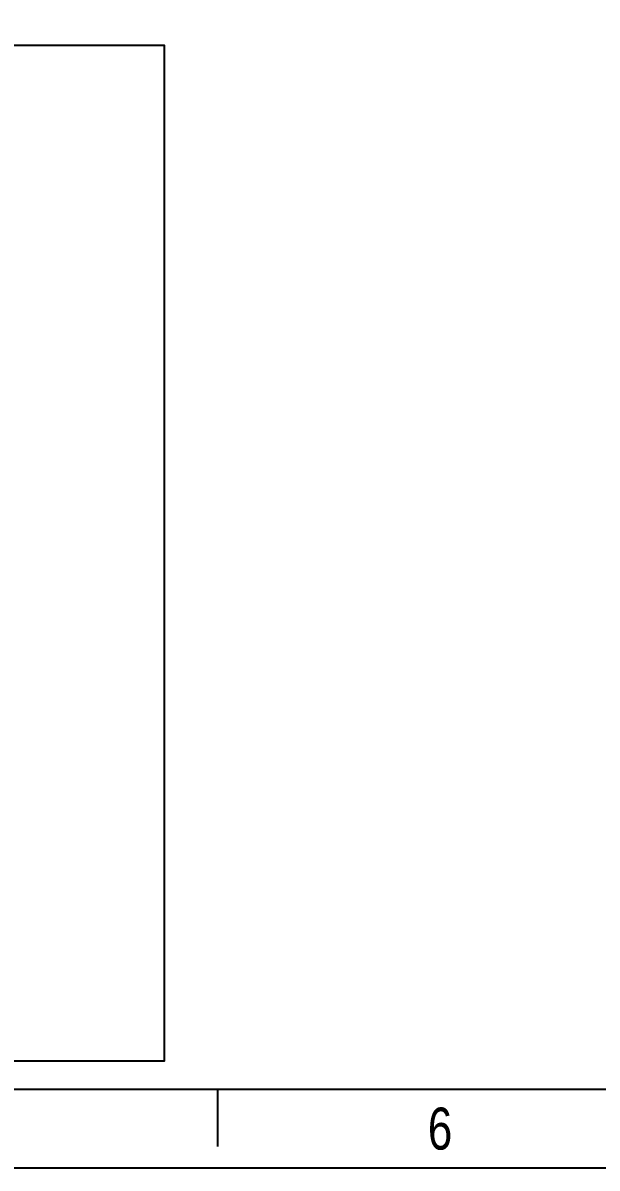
# Model space of a CAD drawing. Header units: millimetres. Extents: x 2185 to 26698, y 9658 to 17427.
# Drawn here: x 12942.4 to 13079.6, y 9658.1 to 9931.5 of the extents above; entities that cross this region are included whole.
import ezdxf

# ---------------------------------------------------------------- set-up
doc = ezdxf.new("R2010")
doc.units = ezdxf.units.MM
doc.styles.add('CKSTANDARD', font='arial.ttf')
doc.styles.add('Roamns', font='romans.shx')

# ---------------------------------------------------------------- blocks, each defined once
blk = doc.blocks.new('standard template')
for p, q in [((456.3, 5254.1), (37408.8, 5254.1)), ((15760.9, 4851.4), (15760.9, 5254.1))]:
    blk.add_line(p, q)
blk.add_lwpolyline([(37962.6, 4700.3), (-97.5, 4700.3), (-97.5, 30879.2), (37962.6, 30879.2)], close=True)
at = {"style": 'CKSTANDARD', "width": 0.75}
blk.add_text('6', height=294.8, dxfattribs=at).set_placement((17237.4, 4830.4))
at = {"style": 'Roamns'}
for tag, p in [('PAGE_NAME', (27466, 7593.7)), ('PROJECT_NAME', (27466, 6883.9)), ('DRAWN_NAME', (27466, 6174.1)), ('VERSION', (34241, 6174.1)), ('SELECT_DATA', (27466, 5464.4)), ('PAGE_NUMBER', (34241, 5464.4))]:
    blk.add_attdef(tag, p, '', height=284.5, dxfattribs=at)

msp = doc.modelspace()

# ---------------------------------------------------------------- linework, layer by layer
msp.add_lwpolyline([(12650.251, 9926.186), (12976.148, 9926.186), (12976.148, 9683.587), (12650.251, 9683.587)], close=True)

# ---------------------------------------------------------------- block references
at = {"transparency": 33554595, "xscale": 0.03398410215925574, "yscale": 0.03398410215925574, "zscale": 0.03398410215925574}
msp.add_blockref('standard template', (12453.327, 9498.357), dxfattribs=at)

doc.saveas('drawing.dxf')
